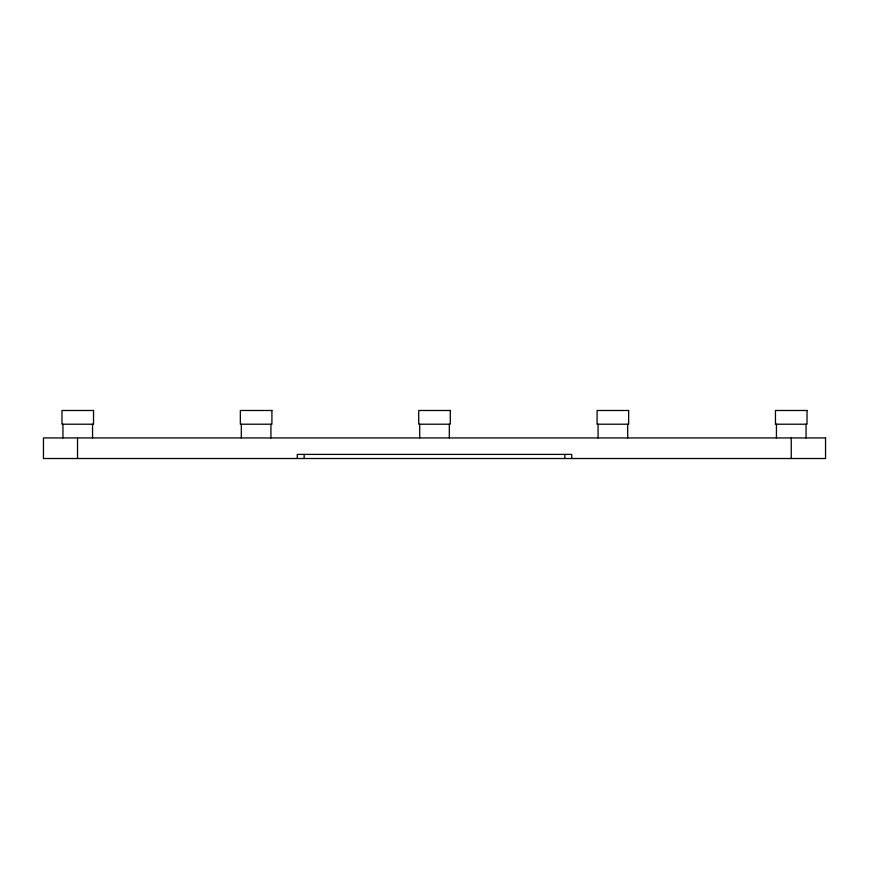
<?xml version="1.0" encoding="UTF-8"?>
<svg xmlns="http://www.w3.org/2000/svg" width="869" height="869" viewBox="0 0 869 869"><rect width="100%" height="100%" fill="white"/><g stroke="black" fill="none" stroke-linecap="round" stroke-linejoin="round"><path stroke-width="1.3" d="M806.052 424.213L806.052 437.933M791.246 437.933L791.246 458.517M776.441 424.213L776.441 437.933M627.679 424.213L627.679 437.933M598.068 424.213L598.068 437.933M571.715 458.517L571.715 454.4L297.285 454.4L297.285 458.517M564.85 454.4L564.85 458.517M449.306 424.213L449.306 437.933M419.694 424.213L419.694 437.933M304.15 454.4L304.15 458.517M270.932 424.213L270.932 437.933M241.321 424.213L241.321 437.933M92.559 424.213L92.559 437.933M77.526 437.933L77.526 458.517M62.948 424.213L62.948 437.933M93.537 410.483L61.971 410.483L61.971 424.213L93.537 424.213L93.537 410.483M271.91 410.483L240.344 410.483L240.344 424.213L271.91 424.213L271.91 410.483M450.283 410.483L418.717 410.483L418.717 424.213L450.283 424.213L450.283 410.483M628.656 410.483L597.09 410.483L597.09 424.213L628.656 424.213L628.656 410.483M807.029 410.483L775.463 410.483L775.463 424.213L807.029 424.213L807.029 410.483M825.55 437.933L43.45 437.933L43.45 458.517L825.55 458.517L825.55 437.933"/></g></svg>
